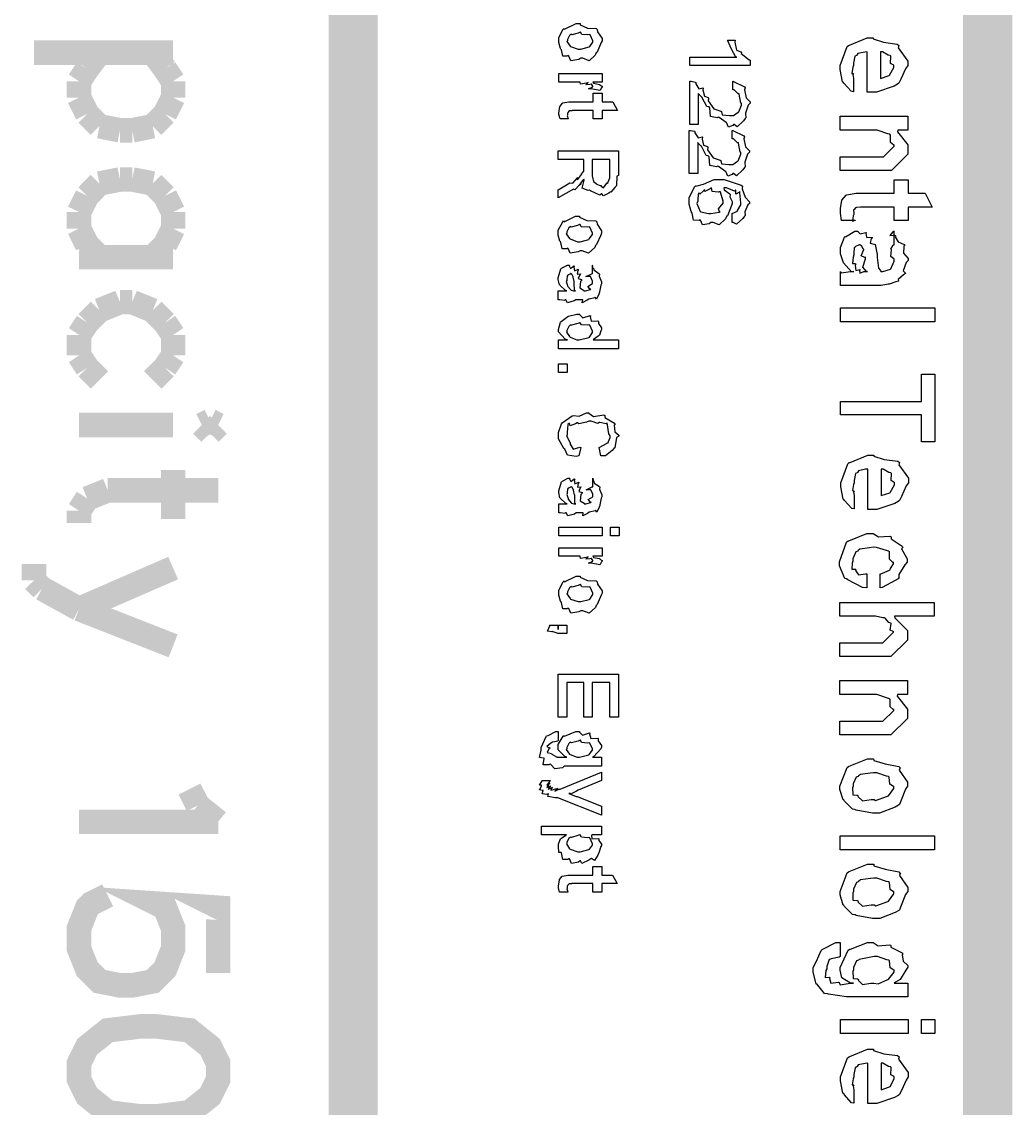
# Model space of a CAD drawing. Extents: x 0.1 to 11.6, y 0.3 to 16.3.
# Drawn here: x 1.46 to 1.8634, y 1.3516 to 1.7942 of the extents above; entities that cross this region are included whole.
import ezdxf

# ---------------------------------------------------------------- set-up
doc = ezdxf.new("R2010")
doc.units = 0
doc.layers.get('0').update_dxf_attribs({"linetype": 'CONTINUOUS'})

msp = doc.modelspace()

# ---------------------------------------------------------------- linework, layer by layer
at = {"color": 0}
for points, const_width in [([(1.595, 0.520019), (1.595, 4.17665)], 0.02), ([(1.85335, 0.501682), (1.85335, 4.17665)], 0.02), ([(1.52165, 1.78168), (1.465, 1.78168)], 0.01), ([(1.48665, 1.77501), (1.49164, 1.78168)], 0.01), ([(1.51335, 1.78168), (1.51833, 1.77501)], 0.01), ([(1.48335, 1.77001), (1.48665, 1.77501)], 0.01), ([(1.51833, 1.77501), (1.52165, 1.77001)], 0.01), ([(1.48335, 1.76335), (1.48335, 1.77001)], 0.01), ([(1.52165, 1.77001), (1.52165, 1.76335)], 0.01), ([(1.48665, 1.75667), (1.48335, 1.76335)], 0.01), ([(1.52165, 1.76335), (1.51833, 1.75667)], 0.01), ([(1.49164, 1.75168), (1.48665, 1.75667)], 0.01), ([(1.51833, 1.75667), (1.51335, 1.75168)], 0.01), ([(1.5, 1.75), (1.49164, 1.75168)], 0.01), ([(1.50499, 1.75), (1.5, 1.75)], 0.01), ([(1.51335, 1.75168), (1.50499, 1.75)], 0.01), ([(1.49164, 1.72835), (1.48665, 1.72331)], 0.01), ([(1.5, 1.72999), (1.49164, 1.72835)], 0.01), ([(1.50499, 1.72999), (1.5, 1.72999)], 0.01), ([(1.51335, 1.72835), (1.50499, 1.72999)], 0.01), ([(1.51833, 1.72331), (1.51335, 1.72835)], 0.01), ([(1.48665, 1.72331), (1.48335, 1.71669)], 0.01), ([(1.52165, 1.71669), (1.51833, 1.72331)], 0.01), ([(1.48335, 1.71669), (1.48335, 1.71001)], 0.01), ([(1.52165, 1.71001), (1.52165, 1.71669)], 0.01), ([(1.48335, 1.71001), (1.48665, 1.70335)], 0.01), ([(1.51833, 1.70335), (1.52165, 1.71001)], 0.01), ([(1.48665, 1.70335), (1.49164, 1.69835)], 0.01), ([(1.51335, 1.69835), (1.51833, 1.70335)], 0.01), ([(1.52165, 1.69835), (1.48335, 1.69835)], 0.01), ([(1.5, 1.68001), (1.49164, 1.67665)], 0.01), ([(1.50499, 1.68001), (1.5, 1.68001)], 0.01), ([(1.51335, 1.67665), (1.50499, 1.68001)], 0.01), ([(1.49164, 1.67665), (1.48665, 1.67165)], 0.01), ([(1.51833, 1.67165), (1.51335, 1.67665)], 0.01), ([(1.48665, 1.67165), (1.48335, 1.66667)], 0.01), ([(1.52165, 1.66667), (1.51833, 1.67165)], 0.01), ([(1.48335, 1.66667), (1.48335, 1.65831)], 0.01), ([(1.52165, 1.65831), (1.52165, 1.66667)], 0.01), ([(1.48335, 1.65831), (1.48665, 1.65332)], 0.01), ([(1.51833, 1.65332), (1.52165, 1.65831)], 0.01), ([(1.48665, 1.65332), (1.49164, 1.64833)], 0.01), ([(1.51335, 1.64833), (1.51833, 1.65332)], 0.01), ([(1.52165, 1.62999), (1.48335, 1.62999)], 0.01), ([(1.53668, 1.63167), (1.53331, 1.62999)], 0.01), ([(1.53331, 1.62999), (1.53668, 1.62668)], 0.01), ([(1.53999, 1.62999), (1.53668, 1.63167)], 0.01), ([(1.53668, 1.62668), (1.53999, 1.62999)], 0.01), ([(1.52165, 1.61165), (1.52165, 1.59169)], 0.01), ([(1.49501, 1.60335), (1.48665, 1.59999)], 0.01), ([(1.53999, 1.60335), (1.49501, 1.60335)], 0.01), ([(1.48665, 1.59999), (1.48335, 1.595)], 0.01), ([(1.48335, 1.595), (1.48335, 1.59)], 0.01), ([(1.465, 1.56668), (1.465, 1.57335)], 0.01), ([(1.52165, 1.57167), (1.48335, 1.55501)], 0.01), ([(1.46832, 1.56332), (1.465, 1.56668)], 0.01), ([(1.48335, 1.55501), (1.46832, 1.56332)], 0.01), ([(1.52165, 1.53999), (1.48335, 1.55501)], 0.01), ([(1.52832, 1.48167), (1.53168, 1.47499)], 0.01), ([(1.53168, 1.47499), (1.53999, 1.46832)], 0.01), ([(1.53999, 1.46832), (1.48335, 1.46832)], 0.01), ([(1.53999, 1.40668), (1.53999, 1.43332), (1.51497, 1.435), (1.51833, 1.43332), (1.52165, 1.42503), (1.52165, 1.41667), (1.51833, 1.40831), (1.51335, 1.40332), (1.50499, 1.40169), (1.5, 1.40169), (1.49164, 1.40332), (1.48665, 1.40831), (1.48335, 1.41667), (1.48335, 1.42503), (1.48665, 1.43332), (1.48833, 1.435), (1.49501, 1.43832)], 0.01)]:
    msp.add_lwpolyline(points, dxfattribs=dict(at, const_width=const_width))
for points in [[(1.68739, 1.79346), (1.68739, 1.79297), (1.69038, 1.79161), (1.69396, 1.7915), (1.69433, 1.79107), (1.6945, 1.79015), (1.69629, 1.78743), (1.69629, 1.78651), (1.69596, 1.78575), (1.69428, 1.78185), (1.6939, 1.78153), (1.69357, 1.7806), (1.69103, 1.77838), (1.68842, 1.77935), (1.68761, 1.77935), (1.68679, 1.77886), (1.68354, 1.77838), (1.68272, 1.78028), (1.6824, 1.78043), (1.68218, 1.78017), (1.68033, 1.78017), (1.67974, 1.78276), (1.67958, 1.78304), (1.67936, 1.78332), (1.67871, 1.78575), (1.67871, 1.78651), (1.67871, 1.78776), (1.6805, 1.79118), (1.68088, 1.7915), (1.68104, 1.79118), (1.68576, 1.79346), (1.68739, 1.79346)], [(1.68739, 1.78999), (1.68658, 1.78961), (1.68397, 1.78896), (1.68354, 1.78917), (1.68349, 1.78911), (1.683, 1.78863), (1.68218, 1.78706), (1.68218, 1.78651), (1.68197, 1.78624), (1.68326, 1.78429), (1.68349, 1.78413), (1.68349, 1.78413), (1.68658, 1.78304), (1.68761, 1.78304), (1.68761, 1.78304), (1.69108, 1.78396), (1.69129, 1.78413), (1.69129, 1.78413), (1.6926, 1.78592), (1.6926, 1.78651), (1.6926, 1.78651), (1.69151, 1.78896), (1.69129, 1.78911), (1.69054, 1.78896), (1.68804, 1.78907), (1.68756, 1.78999), (1.68739, 1.78999)], [(1.73204, 1.77636), (1.73204, 1.77983), (1.75114, 1.77983), (1.75076, 1.77979), (1.74914, 1.78276), (1.74897, 1.7831), (1.74897, 1.7831), (1.7475, 1.78651), (1.74744, 1.78678), (1.75049, 1.78678), (1.75032, 1.78586), (1.75108, 1.78271), (1.75282, 1.78196), (1.7531, 1.78157), (1.75293, 1.78125), (1.75624, 1.77869), (1.75657, 1.77854), (1.75657, 1.77636), (1.73204, 1.77636)], [(1.79867, 1.77117), (1.79867, 1.76574), (1.79775, 1.7659), (1.79476, 1.76921), (1.79454, 1.76964), (1.79422, 1.76975), (1.79324, 1.77474), (1.79324, 1.77636), (1.79324, 1.77636), (1.79611, 1.78413), (1.79671, 1.78461), (1.79704, 1.78467), (1.80425, 1.78765), (1.80669, 1.78765), (1.80669, 1.78722), (1.81093, 1.78586), (1.81646, 1.78515), (1.81711, 1.78461), (1.81689, 1.78364), (1.82081, 1.77821), (1.82081, 1.77636), (1.81993, 1.77511), (1.81803, 1.77083), (1.81711, 1.76915), (1.81668, 1.76878), (1.81521, 1.76796), (1.808, 1.76551), (1.80561, 1.76551), (1.80528, 1.76551), (1.80453, 1.76551), (1.80431, 1.76551), (1.80431, 1.78201), (1.80333, 1.7819), (1.8004, 1.78131), (1.80007, 1.78065), (1.79997, 1.78049), (1.79926, 1.78017), (1.79867, 1.77735), (1.79867, 1.77638), (1.79839, 1.77567), (1.79796, 1.77322), (1.79867, 1.77317), (1.79867, 1.77311), (1.79844, 1.77274), (1.79867, 1.77117), (1.79867, 1.77117)], [(1.80974, 1.78201), (1.80974, 1.77115), (1.80974, 1.77115), (1.81321, 1.77229), (1.81342, 1.77246), (1.81342, 1.77246), (1.81515, 1.77556), (1.81515, 1.77658), (1.81506, 1.77653), (1.81375, 1.77729), (1.81386, 1.78022), (1.81364, 1.78049), (1.81282, 1.78065), (1.81049, 1.78201), (1.80974, 1.78201)], [(1.67871, 1.77317), (1.69629, 1.77317), (1.69629, 1.76969), (1.6926, 1.76969), (1.69282, 1.76921), (1.69532, 1.76872), (1.69542, 1.76861), (1.69536, 1.76844), (1.69629, 1.76796), (1.69629, 1.76774), (1.69607, 1.76736), (1.69553, 1.76633), (1.69542, 1.76622), (1.69194, 1.76687), (1.69168, 1.76682), (1.69075, 1.76687), (1.6926, 1.76768), (1.6926, 1.76796), (1.6926, 1.76796), (1.69206, 1.76876), (1.69194, 1.76882), (1.6914, 1.76867), (1.68972, 1.7685), (1.69065, 1.76947), (1.69065, 1.76947), (1.68994, 1.76921), (1.68756, 1.76882), (1.68739, 1.76969), (1.68739, 1.76969), (1.67871, 1.76969), (1.67871, 1.77317)], [(1.73551, 1.75239), (1.73204, 1.75239), (1.73204, 1.76997), (1.73264, 1.76997), (1.73421, 1.76964), (1.73443, 1.76953), (1.73443, 1.76888), (1.73574, 1.76687), (1.73731, 1.76731), (1.73747, 1.76714), (1.73731, 1.76644), (1.73796, 1.76389), (1.73953, 1.76335), (1.73964, 1.76303), (1.73958, 1.76199), (1.74186, 1.75879), (1.74474, 1.75782), (1.74507, 1.7576), (1.74496, 1.7576), (1.74528, 1.75629), (1.74821, 1.75608), (1.74918, 1.75608), (1.74989, 1.75607), (1.75179, 1.75737), (1.75201, 1.7576), (1.75201, 1.7576), (1.7531, 1.76019), (1.7531, 1.76107), (1.75282, 1.76107), (1.75217, 1.76476), (1.75201, 1.76497), (1.75179, 1.76486), (1.75017, 1.7665), (1.74963, 1.7665), (1.74963, 1.76997), (1.74983, 1.76992), (1.75429, 1.76774), (1.75461, 1.76736), (1.75435, 1.7665), (1.75493, 1.76324), (1.75657, 1.76161), (1.75657, 1.76107), (1.75586, 1.76025), (1.75472, 1.75694), (1.75489, 1.75515), (1.75461, 1.75478), (1.7539, 1.75385), (1.75131, 1.75146), (1.75017, 1.75239), (1.74983, 1.75239), (1.74951, 1.75201), (1.74778, 1.75136), (1.74701, 1.75314), (1.74681, 1.75325), (1.74681, 1.75325), (1.74403, 1.75521), (1.74376, 1.75543), (1.74322, 1.7551), (1.7405, 1.75558), (1.74024, 1.75911), (1.73986, 1.75956), (1.73899, 1.75971), (1.73714, 1.76329), (1.73703, 1.76346), (1.73699, 1.76346), (1.73562, 1.76486), (1.73551, 1.76497), (1.73551, 1.75239)], [(1.68267, 1.75467), (1.67919, 1.75467), (1.67919, 1.75467), (1.67876, 1.75646), (1.67876, 1.75706), (1.67876, 1.75706), (1.6791, 1.75971), (1.67919, 1.75987), (1.67919, 1.75987), (1.68018, 1.76113), (1.68028, 1.76118), (1.68028, 1.76118), (1.68272, 1.76161), (1.68354, 1.76161), (1.69265, 1.76161), (1.69265, 1.76508), (1.69635, 1.76508), (1.69635, 1.76161), (1.70068, 1.76161), (1.70264, 1.75814), (1.69635, 1.75814), (1.69635, 1.75467), (1.69265, 1.75467), (1.69265, 1.75814), (1.68419, 1.75814), (1.68397, 1.75797), (1.68294, 1.75797), (1.68289, 1.75792), (1.68278, 1.75776), (1.68246, 1.75737), (1.68246, 1.75726), (1.68229, 1.75706), (1.68224, 1.7564), (1.68224, 1.75618), (1.68207, 1.75597), (1.68257, 1.75483), (1.68267, 1.75467)], [(1.79329, 1.75575), (1.82086, 1.75575), (1.82086, 1.75011), (1.81674, 1.75011), (1.81662, 1.74946), (1.82086, 1.74408), (1.82086, 1.74229), (1.82086, 1.74035), (1.81413, 1.73361), (1.80979, 1.73361), (1.79329, 1.73361), (1.79329, 1.73925), (1.80849, 1.73926), (1.81087, 1.73925), (1.81521, 1.7436), (1.81521, 1.74403), (1.81506, 1.74397), (1.81375, 1.74511), (1.81375, 1.7481), (1.81347, 1.74838), (1.81267, 1.74858), (1.80838, 1.75011), (1.80697, 1.75011), (1.79329, 1.75011), (1.79329, 1.75575)], [(1.73525, 1.73242), (1.73178, 1.73242), (1.73178, 1.75), (1.73236, 1.75), (1.73394, 1.74967), (1.73415, 1.74957), (1.73415, 1.74892), (1.73546, 1.7469), (1.73703, 1.74733), (1.73719, 1.74718), (1.73703, 1.74647), (1.73768, 1.74392), (1.73926, 1.74338), (1.73936, 1.74306), (1.73931, 1.74203), (1.7416, 1.73882), (1.74447, 1.73785), (1.74479, 1.73763), (1.74468, 1.73763), (1.74501, 1.73633), (1.74794, 1.73611), (1.74892, 1.73611), (1.74963, 1.73611), (1.75151, 1.73742), (1.75174, 1.73763), (1.75174, 1.73763), (1.75282, 1.74024), (1.75282, 1.7411), (1.75256, 1.7411), (1.7519, 1.74479), (1.75174, 1.74501), (1.75151, 1.7449), (1.74989, 1.74653), (1.74935, 1.74653), (1.74935, 1.75), (1.74957, 1.74994), (1.75401, 1.74778), (1.75435, 1.7474), (1.75407, 1.74653), (1.75467, 1.74328), (1.75629, 1.74164), (1.75629, 1.7411), (1.75558, 1.74029), (1.75444, 1.73697), (1.75461, 1.73518), (1.75435, 1.73481), (1.75364, 1.73389), (1.75103, 1.7315), (1.74989, 1.73242), (1.74957, 1.73242), (1.74924, 1.73204), (1.7475, 1.73139), (1.74675, 1.73318), (1.74653, 1.73329), (1.74653, 1.73329), (1.74376, 1.73524), (1.74349, 1.73546), (1.74294, 1.73514), (1.74024, 1.73562), (1.73996, 1.73915), (1.73958, 1.73958), (1.73871, 1.73975), (1.73688, 1.74332), (1.73676, 1.74349), (1.73671, 1.74349), (1.73535, 1.7449), (1.73525, 1.74501), (1.73525, 1.73242)], [(1.67844, 1.74165), (1.70296, 1.74164), (1.70296, 1.73167), (1.70231, 1.73133), (1.70221, 1.7276), (1.7021, 1.72732), (1.70156, 1.72672), (1.69993, 1.72478), (1.69971, 1.72493), (1.69971, 1.72493), (1.69911, 1.72444), (1.69694, 1.72336), (1.69624, 1.72407), (1.69601, 1.72407), (1.69536, 1.72362), (1.69157, 1.72537), (1.69125, 1.72558), (1.6906, 1.72543), (1.68815, 1.7265), (1.68896, 1.72965), (1.68886, 1.73014), (1.68836, 1.72954), (1.68701, 1.7276), (1.68778, 1.7284), (1.68778, 1.7284), (1.68718, 1.72775), (1.68517, 1.72581), (1.68474, 1.72607), (1.68474, 1.72601), (1.67844, 1.72254), (1.67844, 1.72581), (1.68321, 1.72862), (1.68321, 1.72862), (1.68446, 1.72846), (1.68625, 1.73068), (1.68647, 1.73079), (1.68636, 1.73063), (1.68636, 1.72982), (1.68788, 1.73199), (1.68799, 1.7321), (1.68799, 1.7321), (1.68881, 1.73329), (1.68886, 1.7334), (1.68886, 1.7334), (1.68886, 1.73454), (1.68886, 1.73492), (1.68886, 1.73817), (1.67844, 1.73817), (1.67844, 1.74165)], [(1.69233, 1.73817), (1.69233, 1.7321), (1.69233, 1.73144), (1.69265, 1.72965), (1.69276, 1.7295), (1.69276, 1.72917), (1.6939, 1.72831), (1.69407, 1.72819), (1.69407, 1.72803), (1.69553, 1.72754), (1.69601, 1.72754), (1.69596, 1.72732), (1.69689, 1.72657), (1.69824, 1.72846), (1.6984, 1.72862), (1.69835, 1.72862), (1.69846, 1.7284), (1.69949, 1.73068), (1.69949, 1.73144), (1.69949, 1.73817), (1.69233, 1.73817)], [(1.74935, 1.71246), (1.74935, 1.71615), (1.74935, 1.71615), (1.75142, 1.71713), (1.75151, 1.71724), (1.75146, 1.71729), (1.75282, 1.71972), (1.75282, 1.72049), (1.75282, 1.72049), (1.75244, 1.72456), (1.75239, 1.72504), (1.75206, 1.72472), (1.75076, 1.72401), (1.75082, 1.72558), (1.75065, 1.72569), (1.75022, 1.72526), (1.74696, 1.72657), (1.74588, 1.72657), (1.74604, 1.72575), (1.74832, 1.72407), (1.74849, 1.72374), (1.74838, 1.72293), (1.74935, 1.72097), (1.74935, 1.72026), (1.74903, 1.7194), (1.74735, 1.71522), (1.74696, 1.71485), (1.74658, 1.71392), (1.74397, 1.71154), (1.74149, 1.71246), (1.74067, 1.71246), (1.73996, 1.71197), (1.73719, 1.71149), (1.73643, 1.71337), (1.73611, 1.71354), (1.73579, 1.71322), (1.73361, 1.71343), (1.73301, 1.71625), (1.73286, 1.71658), (1.73258, 1.7169), (1.73178, 1.71994), (1.73178, 1.72092), (1.73178, 1.72254), (1.73394, 1.727), (1.73438, 1.72743), (1.73443, 1.72726), (1.73768, 1.72803), (1.74203, 1.73004), (1.74349, 1.73003), (1.74599, 1.73004), (1.75293, 1.72769), (1.75347, 1.72721), (1.75331, 1.72618), (1.75456, 1.72282), (1.75629, 1.72092), (1.75629, 1.72026), (1.75564, 1.71963), (1.75444, 1.71685), (1.75456, 1.71533), (1.75435, 1.71506), (1.75364, 1.71414), (1.75108, 1.71175), (1.74972, 1.71251), (1.74935, 1.71246)], [(1.74089, 1.72657), (1.74029, 1.72612), (1.73822, 1.7251), (1.73807, 1.72592), (1.73807, 1.72592), (1.73763, 1.72536), (1.73606, 1.72396), (1.73589, 1.72461), (1.73589, 1.72461), (1.73546, 1.7239), (1.73525, 1.72185), (1.73525, 1.72114), (1.73497, 1.72026), (1.73633, 1.7169), (1.73654, 1.71679), (1.73654, 1.71679), (1.73964, 1.71614), (1.74067, 1.71614), (1.74067, 1.71614), (1.74414, 1.71669), (1.74436, 1.71679), (1.74419, 1.71679), (1.74371, 1.71804), (1.74567, 1.72037), (1.74567, 1.72114), (1.74567, 1.72114), (1.74457, 1.72482), (1.74436, 1.72504), (1.74365, 1.72482), (1.74121, 1.7251), (1.74094, 1.72657), (1.74089, 1.72657)], [(1.79943, 1.71332), (1.79378, 1.71332), (1.79378, 1.71332), (1.79335, 1.71625), (1.79335, 1.71724), (1.79335, 1.71832), (1.79389, 1.72136), (1.794, 1.72157), (1.794, 1.72157), (1.79574, 1.72362), (1.79596, 1.72374), (1.79596, 1.72374), (1.79969, 1.72439), (1.80094, 1.72439), (1.81526, 1.72439), (1.81526, 1.72982), (1.8209, 1.72982), (1.8209, 1.72439), (1.82785, 1.72439), (1.83068, 1.71875), (1.8209, 1.71875), (1.8209, 1.71332), (1.81526, 1.71332), (1.81526, 1.71875), (1.80203, 1.71875), (1.80149, 1.71864), (1.79992, 1.71858), (1.79986, 1.71853), (1.79958, 1.71847), (1.79904, 1.71778), (1.79899, 1.71767), (1.79872, 1.71756), (1.79878, 1.71619), (1.79878, 1.71571), (1.7985, 1.71511), (1.79824, 1.713), (1.79937, 1.71337), (1.79943, 1.71332)], [(1.68718, 1.71506), (1.68718, 1.71457), (1.69015, 1.71322), (1.69374, 1.71311), (1.69412, 1.71268), (1.69428, 1.71175), (1.69607, 1.70904), (1.69607, 1.70811), (1.69575, 1.70736), (1.69407, 1.70344), (1.69368, 1.70313), (1.69336, 1.70221), (1.69081, 1.69999), (1.68821, 1.70096), (1.68739, 1.70096), (1.68658, 1.70047), (1.68332, 1.69997), (1.68251, 1.70188), (1.68218, 1.70204), (1.68197, 1.70176), (1.68013, 1.70176), (1.67953, 1.70437), (1.67936, 1.70464), (1.67914, 1.70492), (1.6785, 1.70736), (1.6785, 1.70811), (1.6785, 1.70936), (1.68028, 1.71278), (1.68067, 1.71311), (1.68083, 1.71278), (1.68554, 1.71506), (1.68718, 1.71506)], [(1.68718, 1.71158), (1.68636, 1.71121), (1.68375, 1.71056), (1.68332, 1.71078), (1.68326, 1.71072), (1.68278, 1.71024), (1.68197, 1.70865), (1.68197, 1.70811), (1.68175, 1.70785), (1.68306, 1.70589), (1.68326, 1.70574), (1.68326, 1.70574), (1.68636, 1.70464), (1.68739, 1.70464), (1.68739, 1.70464), (1.69086, 1.70557), (1.69108, 1.70574), (1.69108, 1.70574), (1.69239, 1.70751), (1.69239, 1.70811), (1.69239, 1.70811), (1.69129, 1.71056), (1.69108, 1.71072), (1.69032, 1.71056), (1.68782, 1.71067), (1.68733, 1.71158), (1.68718, 1.71158)], [(1.79878, 1.69249), (1.7979, 1.69233), (1.79465, 1.69607), (1.79443, 1.6964), (1.79443, 1.6964), (1.79335, 1.69965), (1.79335, 1.70074), (1.79335, 1.70226), (1.79497, 1.70649), (1.79531, 1.70682), (1.79546, 1.70665), (1.79921, 1.70899), (1.80051, 1.70899), (1.8004, 1.70882), (1.80143, 1.70779), (1.80371, 1.70844), (1.80399, 1.70833), (1.80371, 1.70807), (1.80399, 1.70643), (1.80621, 1.70638), (1.80638, 1.70617), (1.80593, 1.70589), (1.80544, 1.7041), (1.80757, 1.70344), (1.80767, 1.70313), (1.80767, 1.70275), (1.80826, 1.70008), (1.80832, 1.69965), (1.80832, 1.69819), (1.80886, 1.69379), (1.80968, 1.69288), (1.80985, 1.69249), (1.80985, 1.69249), (1.81049, 1.69249), (1.81071, 1.69249), (1.81071, 1.69249), (1.81381, 1.69342), (1.81396, 1.69357), (1.81396, 1.69357), (1.81526, 1.69667), (1.81526, 1.69769), (1.81515, 1.69764), (1.81392, 1.69863), (1.81418, 1.70139), (1.81396, 1.70161), (1.81396, 1.70161), (1.81489, 1.70329), (1.81526, 1.70335), (1.81526, 1.70899), (1.81478, 1.70861), (1.81353, 1.70714), (1.81549, 1.70725), (1.81592, 1.70703), (1.81569, 1.7066), (1.81694, 1.70453), (1.81939, 1.70356), (1.81961, 1.70313), (1.81913, 1.70279), (1.81901, 1.70003), (1.8209, 1.69781), (1.8209, 1.69704), (1.82021, 1.69618), (1.8189, 1.69282), (1.81988, 1.69178), (1.81982, 1.69162), (1.81901, 1.69114), (1.81694, 1.68918), (1.817, 1.68864), (1.817, 1.68858), (1.81597, 1.68832), (1.81326, 1.68733), (1.81287, 1.68728), (1.81213, 1.68718), (1.8099, 1.68685), (1.80919, 1.68685), (1.80485, 1.68685), (1.80311, 1.68685), (1.79921, 1.68685), (1.7979, 1.68685), (1.7971, 1.68685), (1.79428, 1.68685), (1.79335, 1.68685), (1.79335, 1.69249), (1.79372, 1.692), (1.79747, 1.69249), (1.79878, 1.69249)], [(1.80442, 1.69249), (1.80399, 1.69243), (1.80246, 1.69422), (1.80354, 1.69769), (1.80354, 1.69835), (1.80328, 1.69824), (1.80186, 1.69883), (1.8029, 1.70144), (1.8029, 1.70161), (1.80263, 1.70165), (1.80214, 1.70285), (1.80203, 1.7029), (1.80181, 1.7029), (1.80132, 1.70335), (1.80117, 1.70335), (1.80067, 1.70324), (1.79953, 1.70264), (1.79943, 1.70247), (1.79893, 1.70226), (1.79878, 1.69997), (1.79878, 1.69922), (1.7985, 1.6984), (1.79829, 1.69569), (1.79953, 1.69575), (1.79964, 1.69553), (1.79943, 1.69499), (1.79969, 1.69297), (1.80122, 1.69325), (1.80138, 1.69314), (1.80117, 1.69299), (1.80122, 1.69183), (1.80296, 1.69249), (1.80354, 1.69249), (1.80442, 1.69249)], [(1.68197, 1.68468), (1.68132, 1.6849), (1.67925, 1.68685), (1.67914, 1.68707), (1.67899, 1.68713), (1.6785, 1.68924), (1.6785, 1.68989), (1.6785, 1.68989), (1.67958, 1.69358), (1.67979, 1.69379), (1.67979, 1.69379), (1.68224, 1.6951), (1.68306, 1.6951), (1.68294, 1.69482), (1.68349, 1.69374), (1.68485, 1.69478), (1.685, 1.69467), (1.68485, 1.69428), (1.68511, 1.69282), (1.68664, 1.69347), (1.68674, 1.69336), (1.68647, 1.69297), (1.68619, 1.6914), (1.68756, 1.69151), (1.68761, 1.6914), (1.68722, 1.69114), (1.68664, 1.68967), (1.68799, 1.68924), (1.68804, 1.68901), (1.68756, 1.68847), (1.68722, 1.68588), (1.68881, 1.6849), (1.68892, 1.68468), (1.68892, 1.68468), (1.68956, 1.68468), (1.68956, 1.68468), (1.68956, 1.68468), (1.69162, 1.68522), (1.69174, 1.68533), (1.6914, 1.68539), (1.69054, 1.68636), (1.69239, 1.68756), (1.69239, 1.68793), (1.69239, 1.68858), (1.69162, 1.69043), (1.69151, 1.69054), (1.69108, 1.69043), (1.68972, 1.69043), (1.69211, 1.69157), (1.69239, 1.69162), (1.69239, 1.6951), (1.69233, 1.69482), (1.6926, 1.6939), (1.69282, 1.69379), (1.69299, 1.69314), (1.69504, 1.69168), (1.69521, 1.6914), (1.6951, 1.6906), (1.69607, 1.68832), (1.69607, 1.6875), (1.69575, 1.6869), (1.69532, 1.68425), (1.69521, 1.68403), (1.69499, 1.68332), (1.69407, 1.68126), (1.69347, 1.68207), (1.69347, 1.68207), (1.69336, 1.68175), (1.69108, 1.68126), (1.69086, 1.68121), (1.69026, 1.68078), (1.68826, 1.67979), (1.68847, 1.68099), (1.68847, 1.68099), (1.68565, 1.68099), (1.68494, 1.6805), (1.68224, 1.67975), (1.68153, 1.68099), (1.68132, 1.68099), (1.6811, 1.68072), (1.67914, 1.68099), (1.6785, 1.68099), (1.6785, 1.68468), (1.67936, 1.68468), (1.68132, 1.68468), (1.68197, 1.68468)], [(1.68544, 1.68468), (1.68506, 1.68479), (1.685, 1.68793), (1.685, 1.68838), (1.68494, 1.68838), (1.68457, 1.69021), (1.68457, 1.69032), (1.68457, 1.69032), (1.68397, 1.69135), (1.68392, 1.6914), (1.68386, 1.6914), (1.68354, 1.69162), (1.68349, 1.69162), (1.68326, 1.6914), (1.68246, 1.69108), (1.6824, 1.69097), (1.68212, 1.6906), (1.68197, 1.68929), (1.68197, 1.68881), (1.68175, 1.68847), (1.68229, 1.68679), (1.6824, 1.68664), (1.68229, 1.68653), (1.6836, 1.685), (1.68371, 1.6849), (1.68371, 1.6849), (1.68468, 1.68468), (1.685, 1.68468), (1.68544, 1.68468)], [(1.7934, 1.67763), (1.83182, 1.67763), (1.83182, 1.67199), (1.7934, 1.67199), (1.7934, 1.67763)], [(1.67854, 1.66471), (1.68224, 1.66471), (1.68132, 1.66493), (1.67854, 1.66786), (1.67854, 1.66883), (1.67854, 1.66883), (1.67942, 1.67188), (1.67964, 1.6721), (1.67964, 1.6721), (1.68235, 1.67415), (1.68267, 1.67426), (1.68267, 1.67426), (1.68608, 1.67513), (1.68722, 1.67513), (1.68713, 1.67492), (1.68853, 1.67367), (1.69146, 1.67458), (1.69179, 1.67449), (1.69151, 1.67421), (1.69183, 1.67226), (1.69461, 1.67236), (1.69482, 1.6721), (1.69482, 1.67128), (1.69613, 1.66949), (1.69613, 1.66883), (1.69581, 1.66829), (1.69521, 1.66661), (1.69504, 1.66644), (1.69467, 1.66612), (1.69288, 1.66482), (1.69265, 1.66471), (1.70307, 1.66471), (1.70307, 1.66103), (1.67854, 1.66103), (1.67854, 1.66471)], [(1.68722, 1.67165), (1.68642, 1.67128), (1.68381, 1.67057), (1.68338, 1.67063), (1.68332, 1.67057), (1.68283, 1.67008), (1.68201, 1.66851), (1.68201, 1.66797), (1.68186, 1.66775), (1.68311, 1.66596), (1.68332, 1.66581), (1.68332, 1.66581), (1.68608, 1.66471), (1.68701, 1.66471), (1.68701, 1.66471), (1.69092, 1.66564), (1.69114, 1.66581), (1.69114, 1.66581), (1.69243, 1.66758), (1.69243, 1.66818), (1.69243, 1.66818), (1.69135, 1.67063), (1.69114, 1.67079), (1.69038, 1.67063), (1.68799, 1.67074), (1.68739, 1.67165), (1.68722, 1.67165)], [(1.6786, 1.65485), (1.68207, 1.65485), (1.68207, 1.65138), (1.6786, 1.65136), (1.6786, 1.65485)], [(1.79346, 1.6396), (1.82644, 1.6396), (1.82644, 1.65067), (1.83188, 1.65067), (1.83188, 1.6231), (1.82644, 1.6231), (1.82644, 1.63417), (1.79346, 1.63417), (1.79346, 1.6396)], [(1.68772, 1.62082), (1.68685, 1.61735), (1.68582, 1.61708), (1.68229, 1.61774), (1.6811, 1.62007), (1.68078, 1.62039), (1.68078, 1.62039), (1.6786, 1.62429), (1.6786, 1.6256), (1.6786, 1.6269), (1.67985, 1.63049), (1.68013, 1.63081), (1.68013, 1.63081), (1.68414, 1.63368), (1.68468, 1.63385), (1.68468, 1.63379), (1.68701, 1.63351), (1.68994, 1.63493), (1.69097, 1.63493), (1.69092, 1.63482), (1.69288, 1.6334), (1.697, 1.63406), (1.69749, 1.63385), (1.69749, 1.63297), (1.70139, 1.63075), (1.70161, 1.63038), (1.70122, 1.62983), (1.70156, 1.62722), (1.70313, 1.62588), (1.70313, 1.62538), (1.70221, 1.62483), (1.7015, 1.62071), (1.70117, 1.62039), (1.70042, 1.61957), (1.69769, 1.61735), (1.69618, 1.61746), (1.69575, 1.61735), (1.6951, 1.62082), (1.6951, 1.62082), (1.69835, 1.62256), (1.69857, 1.62278), (1.69851, 1.62278), (1.69863, 1.62256), (1.69965, 1.62483), (1.69965, 1.6256), (1.69906, 1.62642), (1.69835, 1.63081), (1.69835, 1.63081), (1.69792, 1.63043), (1.69542, 1.63092), (1.6951, 1.63103), (1.69456, 1.63058), (1.69185, 1.63146), (1.69097, 1.63146), (1.69, 1.63113), (1.6869, 1.63049), (1.68631, 1.63086), (1.68619, 1.63081), (1.68554, 1.63043), (1.68332, 1.62967), (1.68306, 1.63053), (1.68294, 1.63058), (1.6824, 1.63015), (1.68207, 1.6269), (1.68207, 1.62582), (1.68181, 1.62554), (1.68317, 1.623), (1.68338, 1.62278), (1.68326, 1.62218), (1.68457, 1.62017), (1.68722, 1.62093), (1.68772, 1.62082)], [(1.79893, 1.60118), (1.79893, 1.59575), (1.79801, 1.59592), (1.79503, 1.59924), (1.79482, 1.59967), (1.79449, 1.59976), (1.79351, 1.60476), (1.79351, 1.60639), (1.79351, 1.60639), (1.79639, 1.61415), (1.79699, 1.61464), (1.79731, 1.61469), (1.80453, 1.61768), (1.80697, 1.61768), (1.80697, 1.61724), (1.81119, 1.61589), (1.81674, 1.61518), (1.81739, 1.61464), (1.81717, 1.61367), (1.82107, 1.60824), (1.82107, 1.60639), (1.82021, 1.60514), (1.81831, 1.60086), (1.81739, 1.59918), (1.81694, 1.59879), (1.81549, 1.59799), (1.80826, 1.59554), (1.80587, 1.59554), (1.80556, 1.59554), (1.80479, 1.59554), (1.80458, 1.59554), (1.80458, 1.61203), (1.8036, 1.61193), (1.80067, 1.61133), (1.80035, 1.61068), (1.80024, 1.61051), (1.79953, 1.61018), (1.79893, 1.60736), (1.79893, 1.60639), (1.79867, 1.60568), (1.79824, 1.60325), (1.79893, 1.60319), (1.79893, 1.60314), (1.79872, 1.60275), (1.79893, 1.60118), (1.79893, 1.60118)], [(1.81, 1.61204), (1.81, 1.60118), (1.81, 1.60118), (1.81347, 1.60232), (1.81369, 1.60249), (1.81369, 1.60249), (1.81543, 1.60557), (1.81543, 1.60661), (1.81532, 1.60656), (1.81401, 1.60732), (1.81413, 1.61024), (1.81392, 1.61051), (1.8131, 1.61068), (1.81076, 1.61204), (1.81, 1.61204)], [(1.68212, 1.59787), (1.68147, 1.5981), (1.67942, 1.60004), (1.67931, 1.60026), (1.67914, 1.60032), (1.67865, 1.60243), (1.67865, 1.60308), (1.67865, 1.60308), (1.67974, 1.60678), (1.67996, 1.60699), (1.67996, 1.60699), (1.6824, 1.60829), (1.68321, 1.60829), (1.68311, 1.60801), (1.68365, 1.60693), (1.685, 1.60797), (1.68517, 1.60786), (1.685, 1.60747), (1.68528, 1.60601), (1.68679, 1.60667), (1.6869, 1.60656), (1.68664, 1.60618), (1.68636, 1.6046), (1.68772, 1.60471), (1.68778, 1.6046), (1.68739, 1.60433), (1.68679, 1.60286), (1.68815, 1.60243), (1.68821, 1.60221), (1.68772, 1.60167), (1.68739, 1.59907), (1.68896, 1.5981), (1.68907, 1.59787), (1.68907, 1.59787), (1.68972, 1.59787), (1.68972, 1.59787), (1.68972, 1.59787), (1.69179, 1.59842), (1.69189, 1.59853), (1.69157, 1.59858), (1.69069, 1.59956), (1.69254, 1.60075), (1.69254, 1.60112), (1.69254, 1.60178), (1.69179, 1.60362), (1.69168, 1.60374), (1.69125, 1.60362), (1.68989, 1.60362), (1.69228, 1.60476), (1.69254, 1.60482), (1.69254, 1.60829), (1.69249, 1.60801), (1.69276, 1.6071), (1.69299, 1.60699), (1.69314, 1.60633), (1.69521, 1.60488), (1.69536, 1.6046), (1.69526, 1.60379), (1.69624, 1.60151), (1.69624, 1.60069), (1.6959, 1.6001), (1.69547, 1.59744), (1.69536, 1.59722), (1.69515, 1.59651), (1.69422, 1.59446), (1.69363, 1.59526), (1.69363, 1.59526), (1.69353, 1.59494), (1.69125, 1.59446), (1.69103, 1.5944), (1.69043, 1.59397), (1.68842, 1.59299), (1.68864, 1.59418), (1.68864, 1.59418), (1.68582, 1.59418), (1.68511, 1.59369), (1.6824, 1.59293), (1.68169, 1.59418), (1.68147, 1.59418), (1.68126, 1.59392), (1.67931, 1.59418), (1.67865, 1.59418), (1.67865, 1.59787), (1.67953, 1.59787), (1.68147, 1.59787), (1.68212, 1.59787)], [(1.6856, 1.59787), (1.68522, 1.59799), (1.68517, 1.60112), (1.68517, 1.60157), (1.68511, 1.60157), (1.68474, 1.6034), (1.68474, 1.60351), (1.68474, 1.60351), (1.68414, 1.60454), (1.68408, 1.6046), (1.68403, 1.6046), (1.68371, 1.60482), (1.68365, 1.60482), (1.68343, 1.6046), (1.68261, 1.60428), (1.68257, 1.60417), (1.68229, 1.60379), (1.68212, 1.60249), (1.68212, 1.602), (1.68192, 1.60167), (1.68246, 1.59999), (1.68257, 1.59983), (1.68246, 1.59972), (1.68375, 1.59819), (1.68386, 1.5981), (1.68386, 1.5981), (1.68485, 1.59787), (1.68517, 1.59787), (1.6856, 1.59787)], [(1.67871, 1.58832), (1.69629, 1.58832), (1.69629, 1.58485), (1.67871, 1.58485), (1.67871, 1.58832)], [(1.69976, 1.58832), (1.70324, 1.58832), (1.70324, 1.58485), (1.69976, 1.58485), (1.69976, 1.58832)], [(1.8041, 1.56928), (1.8041, 1.56364), (1.80231, 1.56381), (1.79633, 1.56689), (1.79585, 1.56733), (1.79514, 1.56749), (1.79303, 1.57258), (1.79303, 1.57428), (1.79303, 1.57428), (1.7959, 1.58219), (1.7965, 1.58274), (1.79676, 1.58279), (1.80419, 1.58578), (1.80669, 1.58578), (1.80669, 1.58578), (1.80886, 1.58442), (1.81353, 1.58469), (1.81407, 1.58447), (1.81401, 1.58365), (1.81858, 1.58063), (1.81885, 1.58012), (1.81831, 1.57958), (1.82058, 1.57546), (1.82058, 1.57406), (1.81956, 1.57297), (1.81717, 1.56901), (1.81711, 1.56765), (1.81689, 1.56733), (1.81569, 1.56657), (1.81039, 1.56381), (1.80951, 1.56364), (1.80951, 1.56928), (1.80957, 1.56917), (1.81342, 1.57081), (1.81364, 1.57101), (1.81364, 1.57101), (1.81375, 1.5715), (1.81494, 1.57346), (1.81494, 1.57406), (1.81478, 1.574), (1.81342, 1.57531), (1.81332, 1.57835), (1.81299, 1.57861), (1.81213, 1.57878), (1.80806, 1.58012), (1.80669, 1.58014), (1.80528, 1.57997), (1.80122, 1.57943), (1.80063, 1.57883), (1.8004, 1.57861), (1.79964, 1.57835), (1.79844, 1.57547), (1.79844, 1.57449), (1.79818, 1.57372), (1.79807, 1.57118), (1.79953, 1.57124), (1.79975, 1.57101), (1.79958, 1.57064), (1.80072, 1.5689), (1.8036, 1.56933), (1.8041, 1.56928)], [(1.67871, 1.57997), (1.69629, 1.57997), (1.69629, 1.5765), (1.6926, 1.5765), (1.69282, 1.57601), (1.69532, 1.57553), (1.69542, 1.57542), (1.69536, 1.57525), (1.69629, 1.57476), (1.69629, 1.57454), (1.69607, 1.57417), (1.69553, 1.57314), (1.69542, 1.57303), (1.69194, 1.57368), (1.69168, 1.57363), (1.69075, 1.57368), (1.6926, 1.57449), (1.6926, 1.57476), (1.6926, 1.57476), (1.69206, 1.57557), (1.69194, 1.57563), (1.6914, 1.57547), (1.68972, 1.57531), (1.69065, 1.57628), (1.69065, 1.57628), (1.68994, 1.57601), (1.68756, 1.57563), (1.68739, 1.5765), (1.68739, 1.5765), (1.67871, 1.5765), (1.67871, 1.57997)], [(1.68739, 1.56842), (1.68739, 1.56793), (1.69038, 1.56657), (1.69396, 1.56646), (1.69433, 1.56603), (1.6945, 1.56511), (1.69629, 1.56239), (1.69629, 1.56147), (1.69596, 1.56071), (1.69428, 1.55681), (1.6939, 1.55647), (1.69358, 1.55556), (1.69103, 1.55333), (1.68842, 1.55431), (1.68761, 1.55431), (1.68679, 1.55382), (1.68354, 1.55333), (1.68272, 1.55524), (1.6824, 1.55539), (1.68218, 1.55513), (1.68033, 1.55513), (1.67974, 1.55772), (1.67958, 1.558), (1.67936, 1.55826), (1.67871, 1.56071), (1.67871, 1.56147), (1.67871, 1.56272), (1.6805, 1.56614), (1.68088, 1.56646), (1.68104, 1.56614), (1.68576, 1.56842), (1.68739, 1.56842)], [(1.68739, 1.56494), (1.68658, 1.56456), (1.68397, 1.56392), (1.68354, 1.56412), (1.68349, 1.56407), (1.683, 1.56358), (1.68218, 1.56201), (1.68218, 1.56147), (1.68197, 1.56119), (1.68326, 1.55925), (1.68349, 1.55908), (1.68349, 1.55908), (1.68658, 1.558), (1.68761, 1.558), (1.68761, 1.558), (1.69108, 1.55892), (1.69129, 1.55908), (1.69129, 1.55908), (1.6926, 1.56088), (1.6926, 1.56147), (1.6926, 1.56147), (1.69151, 1.56392), (1.69129, 1.56407), (1.69054, 1.56392), (1.68804, 1.56401), (1.68756, 1.56494), (1.68739, 1.56494)], [(1.79308, 1.55772), (1.83149, 1.55772), (1.83149, 1.55208), (1.81543, 1.55208), (1.8156, 1.55137), (1.82064, 1.54622), (1.82064, 1.54449), (1.82064, 1.54232), (1.81392, 1.5356), (1.81, 1.5356), (1.79308, 1.5356), (1.79308, 1.54124), (1.80892, 1.54124), (1.81065, 1.54124), (1.815, 1.54557), (1.815, 1.54601), (1.81483, 1.5459), (1.81369, 1.54639), (1.81407, 1.54904), (1.81392, 1.54926), (1.81315, 1.54953), (1.81158, 1.55132), (1.81131, 1.55143), (1.81065, 1.55137), (1.80772, 1.55208), (1.80675, 1.55208), (1.79308, 1.55208), (1.79308, 1.55772)], [(1.67844, 1.54844), (1.68192, 1.54844), (1.68192, 1.54497), (1.67844, 1.54497), (1.67844, 1.54497), (1.67637, 1.54574), (1.67626, 1.54585), (1.67583, 1.54568), (1.67404, 1.54601), (1.67503, 1.54818), (1.67497, 1.54844), (1.67844, 1.54844), (1.67844, 1.54812), (1.67844, 1.54742), (1.67844, 1.54715), (1.67844, 1.54704), (1.67844, 1.54671), (1.67844, 1.54671), (1.67844, 1.54844)], [(1.67844, 1.52849), (1.70296, 1.52849), (1.70296, 1.5109), (1.69949, 1.5109), (1.69949, 1.52501), (1.69233, 1.52501), (1.69233, 1.5109), (1.68886, 1.5109), (1.68886, 1.52501), (1.68192, 1.52501), (1.68192, 1.5109), (1.67844, 1.5109), (1.67844, 1.52849)], [(1.79312, 1.52582), (1.82069, 1.52582), (1.82069, 1.52018), (1.81657, 1.52018), (1.81646, 1.51953), (1.82069, 1.51417), (1.82069, 1.51237), (1.82069, 1.51042), (1.81396, 1.50369), (1.80963, 1.50369), (1.79312, 1.50369), (1.79312, 1.50933), (1.80832, 1.50933), (1.81071, 1.50933), (1.81506, 1.51367), (1.81506, 1.51411), (1.81489, 1.51406), (1.81358, 1.51519), (1.81358, 1.51818), (1.81332, 1.51844), (1.8125, 1.51867), (1.80821, 1.52018), (1.80681, 1.52018), (1.79312, 1.52018), (1.79312, 1.52582)], [(1.6785, 1.50504), (1.6785, 1.50157), (1.67828, 1.50119), (1.67622, 1.50082), (1.67611, 1.50071), (1.67546, 1.50038), (1.67383, 1.49897), (1.67503, 1.49849), (1.67503, 1.49832), (1.67458, 1.4981), (1.67393, 1.49653), (1.67572, 1.4961), (1.67589, 1.49593), (1.67589, 1.49593), (1.67779, 1.49474), (1.67806, 1.49462), (1.678, 1.49462), (1.6779, 1.49462), (1.68093, 1.49462), (1.68197, 1.49462), (1.6811, 1.4949), (1.6785, 1.49767), (1.6785, 1.49854), (1.6785, 1.49978), (1.68044, 1.50325), (1.68088, 1.50353), (1.68099, 1.50325), (1.6856, 1.50504), (1.68718, 1.50504), (1.68707, 1.50483), (1.68838, 1.50358), (1.69119, 1.5045), (1.69151, 1.50439), (1.69125, 1.50412), (1.69174, 1.50222), (1.69456, 1.50244), (1.69476, 1.50222), (1.69476, 1.50136), (1.69607, 1.4994), (1.69607, 1.49875), (1.69575, 1.49799), (1.69299, 1.4949), (1.69239, 1.49462), (1.69607, 1.49462), (1.69607, 1.49094), (1.68088, 1.49094), (1.68024, 1.49035), (1.67708, 1.48992), (1.67546, 1.49169), (1.67524, 1.49181), (1.67469, 1.49149), (1.67236, 1.49154), (1.67275, 1.49414), (1.67264, 1.49442), (1.67242, 1.49425), (1.67079, 1.49453), (1.67156, 1.49756), (1.67156, 1.49854), (1.67156, 1.49854), (1.6735, 1.50304), (1.67372, 1.50331), (1.67372, 1.50331), (1.67443, 1.50353), (1.67746, 1.50504), (1.6785, 1.50504)], [(1.68739, 1.50157), (1.68653, 1.50119), (1.68381, 1.50054), (1.68332, 1.50076), (1.68326, 1.50071), (1.68278, 1.50022), (1.68197, 1.49864), (1.68197, 1.4981), (1.68175, 1.49783), (1.68306, 1.49588), (1.68326, 1.49572), (1.68326, 1.49572), (1.68619, 1.49462), (1.68718, 1.49462), (1.68718, 1.49462), (1.69086, 1.49556), (1.69108, 1.49571), (1.69108, 1.49571), (1.69239, 1.4975), (1.69239, 1.4981), (1.69239, 1.4981), (1.69129, 1.50032), (1.69108, 1.50049), (1.69032, 1.50032), (1.68788, 1.5006), (1.6875, 1.50157), (1.68739, 1.50157)], [(1.80686, 1.49393), (1.80692, 1.49333), (1.81153, 1.49197), (1.81711, 1.49089), (1.81771, 1.49024), (1.81733, 1.48936), (1.82075, 1.48449), (1.82075, 1.48286), (1.81988, 1.48161), (1.81808, 1.47715), (1.81743, 1.47542), (1.81706, 1.47504), (1.81565, 1.47424), (1.80935, 1.47179), (1.80729, 1.47179), (1.80643, 1.47179), (1.79975, 1.4731), (1.79926, 1.47331), (1.79829, 1.47342), (1.79497, 1.47678), (1.79471, 1.47721), (1.79443, 1.47721), (1.79318, 1.48144), (1.79318, 1.48286), (1.79318, 1.48286), (1.79606, 1.4904), (1.79665, 1.49089), (1.79693, 1.49094), (1.80436, 1.49393), (1.80686, 1.49393)], [(1.67204, 1.48508), (1.67529, 1.48508), (1.67486, 1.48469), (1.67378, 1.48324), (1.67507, 1.484), (1.67507, 1.484), (1.67469, 1.48367), (1.67389, 1.48226), (1.6754, 1.48301), (1.67551, 1.48292), (1.67518, 1.48264), (1.67443, 1.48156), (1.67606, 1.48232), (1.67617, 1.48226), (1.67589, 1.4821), (1.67546, 1.48124), (1.678, 1.48193), (1.67833, 1.48182), (1.67796, 1.48167), (1.67703, 1.48079), (1.67865, 1.48161), (1.67919, 1.48161), (1.69613, 1.48856), (1.69613, 1.48508), (1.68658, 1.48117), (1.68593, 1.48074), (1.68375, 1.47971), (1.68306, 1.47993), (1.68289, 1.47988), (1.68283, 1.47982), (1.68582, 1.47868), (1.68614, 1.47857), (1.69613, 1.47467), (1.69613, 1.47097), (1.67833, 1.47814), (1.67731, 1.47808), (1.67426, 1.47857), (1.67449, 1.47965), (1.67443, 1.47965), (1.67383, 1.47949), (1.67188, 1.47976), (1.67236, 1.48107), (1.67225, 1.48117), (1.67199, 1.48107), (1.67079, 1.48139), (1.6716, 1.48286), (1.6716, 1.48335), (1.6715, 1.48324), (1.67085, 1.48318), (1.67193, 1.48497), (1.67204, 1.48508)], [(1.80686, 1.48828), (1.8055, 1.48812), (1.80149, 1.48757), (1.80078, 1.48699), (1.80057, 1.48676), (1.79981, 1.48649), (1.79861, 1.48378), (1.79861, 1.48286), (1.79833, 1.4821), (1.79839, 1.47933), (1.80024, 1.47922), (1.80057, 1.47894), (1.80046, 1.47862), (1.80231, 1.47689), (1.80587, 1.47743), (1.80707, 1.47743), (1.80772, 1.47694), (1.81261, 1.47874), (1.81293, 1.47894), (1.81293, 1.47894), (1.81511, 1.48188), (1.8151, 1.48286), (1.81494, 1.48275), (1.81353, 1.48367), (1.81326, 1.48654), (1.81293, 1.48676), (1.81213, 1.48693), (1.80817, 1.48828), (1.80686, 1.48828)], [(1.6716, 1.46653), (1.69613, 1.46653), (1.69613, 1.46306), (1.69222, 1.46306), (1.692, 1.46289), (1.69217, 1.46138), (1.69487, 1.46149), (1.69504, 1.46132), (1.69499, 1.46072), (1.69613, 1.45925), (1.69613, 1.45871), (1.69581, 1.45822), (1.69504, 1.45574), (1.69482, 1.45546), (1.69461, 1.45469), (1.69319, 1.45253), (1.692, 1.4534), (1.69179, 1.45329), (1.69092, 1.45269), (1.68804, 1.45128), (1.68756, 1.45242), (1.68744, 1.45242), (1.68668, 1.45193), (1.68381, 1.45139), (1.683, 1.45318), (1.68267, 1.45329), (1.6824, 1.45301), (1.68039, 1.45301), (1.67979, 1.45563), (1.67964, 1.45589), (1.67958, 1.45583), (1.67865, 1.45578), (1.67854, 1.45833), (1.67854, 1.45915), (1.67854, 1.45915), (1.67925, 1.46115), (1.67942, 1.46132), (1.67942, 1.46132), (1.68153, 1.46294), (1.68181, 1.46306), (1.6716, 1.46306), (1.6716, 1.46653)], [(1.68722, 1.46306), (1.68642, 1.46268), (1.68381, 1.46197), (1.68338, 1.46203), (1.68332, 1.46197), (1.68283, 1.46153), (1.68201, 1.46007), (1.68201, 1.45958), (1.68181, 1.45931), (1.68311, 1.45736), (1.68332, 1.45719), (1.68332, 1.45719), (1.68642, 1.45611), (1.68744, 1.45611), (1.68744, 1.45611), (1.69092, 1.45703), (1.69114, 1.45719), (1.69114, 1.45719), (1.69243, 1.45882), (1.69243, 1.45936), (1.69243, 1.45936), (1.69135, 1.46181), (1.69114, 1.46197), (1.69038, 1.46181), (1.68788, 1.46208), (1.68739, 1.46306), (1.68722, 1.46306)], [(1.79324, 1.46257), (1.83165, 1.46257), (1.83165, 1.45692), (1.79324, 1.45692), (1.79324, 1.46257)], [(1.68251, 1.43967), (1.67904, 1.43967), (1.67904, 1.43967), (1.6786, 1.44146), (1.6786, 1.44206), (1.6786, 1.44206), (1.67893, 1.44472), (1.67904, 1.44487), (1.67904, 1.44487), (1.68001, 1.44613), (1.68013, 1.44618), (1.68013, 1.44618), (1.68257, 1.44661), (1.68338, 1.44661), (1.69249, 1.44661), (1.69249, 1.45008), (1.69618, 1.45008), (1.69618, 1.44661), (1.70053, 1.44661), (1.70247, 1.44314), (1.69618, 1.44314), (1.69618, 1.43967), (1.69249, 1.43967), (1.69249, 1.44314), (1.68403, 1.44314), (1.68381, 1.44299), (1.68278, 1.44299), (1.68272, 1.44293), (1.68261, 1.44276), (1.68229, 1.44239), (1.68229, 1.44228), (1.68212, 1.44206), (1.68207, 1.4414), (1.68207, 1.44119), (1.68192, 1.44097), (1.6824, 1.43983), (1.68251, 1.43967)], [(1.80692, 1.45101), (1.80697, 1.45042), (1.81158, 1.44906), (1.81717, 1.44797), (1.81776, 1.44732), (1.81739, 1.44646), (1.82081, 1.44157), (1.82081, 1.43994), (1.81993, 1.43869), (1.81814, 1.43425), (1.81749, 1.43251), (1.81711, 1.43212), (1.81569, 1.43132), (1.8094, 1.42887), (1.80735, 1.42887), (1.80647, 1.42887), (1.79981, 1.43018), (1.79932, 1.43039), (1.79833, 1.4305), (1.79503, 1.43386), (1.79476, 1.43431), (1.79449, 1.43431), (1.79324, 1.43853), (1.79324, 1.43994), (1.79324, 1.43994), (1.79611, 1.44749), (1.79671, 1.44797), (1.79699, 1.44803), (1.80442, 1.45101), (1.80692, 1.45101)], [(1.80692, 1.44536), (1.80556, 1.44521), (1.80154, 1.44467), (1.80083, 1.44407), (1.80063, 1.44385), (1.79986, 1.44358), (1.79867, 1.44086), (1.79867, 1.43994), (1.79839, 1.43918), (1.79844, 1.43642), (1.80029, 1.43631), (1.80063, 1.43604), (1.80051, 1.43571), (1.80236, 1.43397), (1.80593, 1.43451), (1.80713, 1.43451), (1.80778, 1.43403), (1.81267, 1.43582), (1.81299, 1.43603), (1.81299, 1.43603), (1.81515, 1.43896), (1.81515, 1.43994), (1.815, 1.43983), (1.81358, 1.44075), (1.81332, 1.44363), (1.81299, 1.44385), (1.81218, 1.44401), (1.80821, 1.44536), (1.80692, 1.44536)], [(1.79329, 1.41911), (1.79329, 1.41347), (1.79286, 1.41319), (1.78961, 1.41254), (1.78939, 1.41238), (1.78874, 1.41222), (1.78788, 1.40944), (1.78788, 1.40847), (1.78743, 1.40771), (1.78711, 1.40494), (1.78896, 1.405), (1.78917, 1.40479), (1.78896, 1.40446), (1.7895, 1.40256), (1.79243, 1.40294), (1.79286, 1.40283), (1.79281, 1.40283), (1.79329, 1.40192), (1.79736, 1.40261), (1.79872, 1.40261), (1.79753, 1.40261), (1.79394, 1.40479), (1.79329, 1.40787), (1.79329, 1.4089), (1.79329, 1.4089), (1.79656, 1.41607), (1.79719, 1.4165), (1.79753, 1.41644), (1.80442, 1.41911), (1.80675, 1.41911), (1.80675, 1.41911), (1.80875, 1.41781), (1.81338, 1.41824), (1.81392, 1.41803), (1.81386, 1.41721), (1.81858, 1.41493), (1.8189, 1.41456), (1.81853, 1.41417), (1.8189, 1.41157), (1.82086, 1.40978), (1.82086, 1.40913), (1.81999, 1.40793), (1.81771, 1.40403), (1.81581, 1.40294), (1.81521, 1.40261), (1.82086, 1.40261), (1.82086, 1.39697), (1.79719, 1.39697), (1.79579, 1.39697), (1.78851, 1.39806), (1.78808, 1.39828), (1.78694, 1.39837), (1.78418, 1.40175), (1.78396, 1.40218), (1.78353, 1.40218), (1.78222, 1.40722), (1.78222, 1.4089), (1.78222, 1.4089), (1.78358, 1.41157), (1.78554, 1.41585), (1.78592, 1.41629), (1.78592, 1.41629), (1.79144, 1.41911), (1.79329, 1.41911)], [(1.80718, 1.41347), (1.80643, 1.41325), (1.801, 1.41222), (1.80067, 1.41194), (1.79992, 1.41168), (1.79872, 1.40896), (1.79872, 1.40804), (1.79844, 1.40728), (1.7985, 1.40451), (1.80035, 1.4044), (1.80067, 1.40414), (1.80057, 1.40381), (1.80236, 1.40207), (1.80578, 1.40261), (1.80697, 1.40261), (1.80697, 1.40261), (1.80881, 1.40235), (1.81272, 1.40408), (1.81304, 1.40435), (1.81304, 1.40435), (1.81521, 1.40711), (1.81521, 1.40804), (1.81506, 1.40793), (1.81364, 1.40886), (1.81338, 1.41174), (1.81304, 1.41194), (1.81222, 1.41211), (1.80843, 1.41347), (1.80718, 1.41347)], [(1.79335, 1.38775), (1.8209, 1.38775), (1.8209, 1.38211), (1.79335, 1.38211), (1.79335, 1.38775)], [(1.82633, 1.38775), (1.83176, 1.38775), (1.83176, 1.38211), (1.82633, 1.38211), (1.82633, 1.38775)], [(1.79883, 1.35916), (1.79883, 1.35373), (1.7979, 1.3539), (1.79492, 1.35721), (1.79471, 1.35764), (1.79438, 1.35775), (1.7934, 1.36274), (1.7934, 1.36437), (1.7934, 1.36437), (1.79628, 1.37213), (1.79688, 1.37261), (1.79719, 1.37267), (1.80442, 1.37565), (1.80686, 1.37565), (1.80686, 1.37522), (1.81108, 1.37386), (1.81662, 1.37316), (1.81728, 1.37261), (1.81706, 1.37163), (1.82096, 1.36621), (1.82096, 1.36437), (1.8201, 1.36312), (1.81819, 1.35883), (1.81728, 1.35715), (1.81685, 1.35677), (1.81538, 1.35596), (1.80817, 1.35352), (1.80578, 1.35352), (1.80544, 1.35352), (1.80469, 1.35352), (1.80447, 1.35352), (1.80447, 1.37001), (1.8035, 1.3699), (1.80057, 1.3693), (1.80024, 1.36865), (1.80012, 1.36849), (1.79943, 1.36816), (1.79883, 1.36534), (1.79883, 1.36437), (1.79856, 1.36366), (1.79812, 1.36122), (1.79883, 1.36117), (1.79883, 1.36111), (1.79861, 1.36073), (1.79883, 1.35916), (1.79883, 1.35916)], [(1.8099, 1.37001), (1.8099, 1.35916), (1.8099, 1.35916), (1.81338, 1.3603), (1.81358, 1.36046), (1.81358, 1.36046), (1.81532, 1.36355), (1.81532, 1.36458), (1.81521, 1.36453), (1.81392, 1.36529), (1.81401, 1.36822), (1.81381, 1.36849), (1.81299, 1.36865), (1.81065, 1.37001), (1.8099, 1.37001)]]:
    msp.add_lwpolyline(points, close=True, dxfattribs=at)
at = {"color": 0, "const_width": 0.01}
msp.add_lwpolyline([(1.53999, 1.37001), (1.53668, 1.37668), (1.52832, 1.38336), (1.51497, 1.38498), (1.50836, 1.38498), (1.49501, 1.38336), (1.48665, 1.37668), (1.48335, 1.37001), (1.48335, 1.36334), (1.48665, 1.35666), (1.49501, 1.34999), (1.50836, 1.34831), (1.51497, 1.34831), (1.52832, 1.34999), (1.53668, 1.35666), (1.53999, 1.36334), (1.53999, 1.37001)], close=True, dxfattribs=at)

doc.saveas('drawing.dxf')
